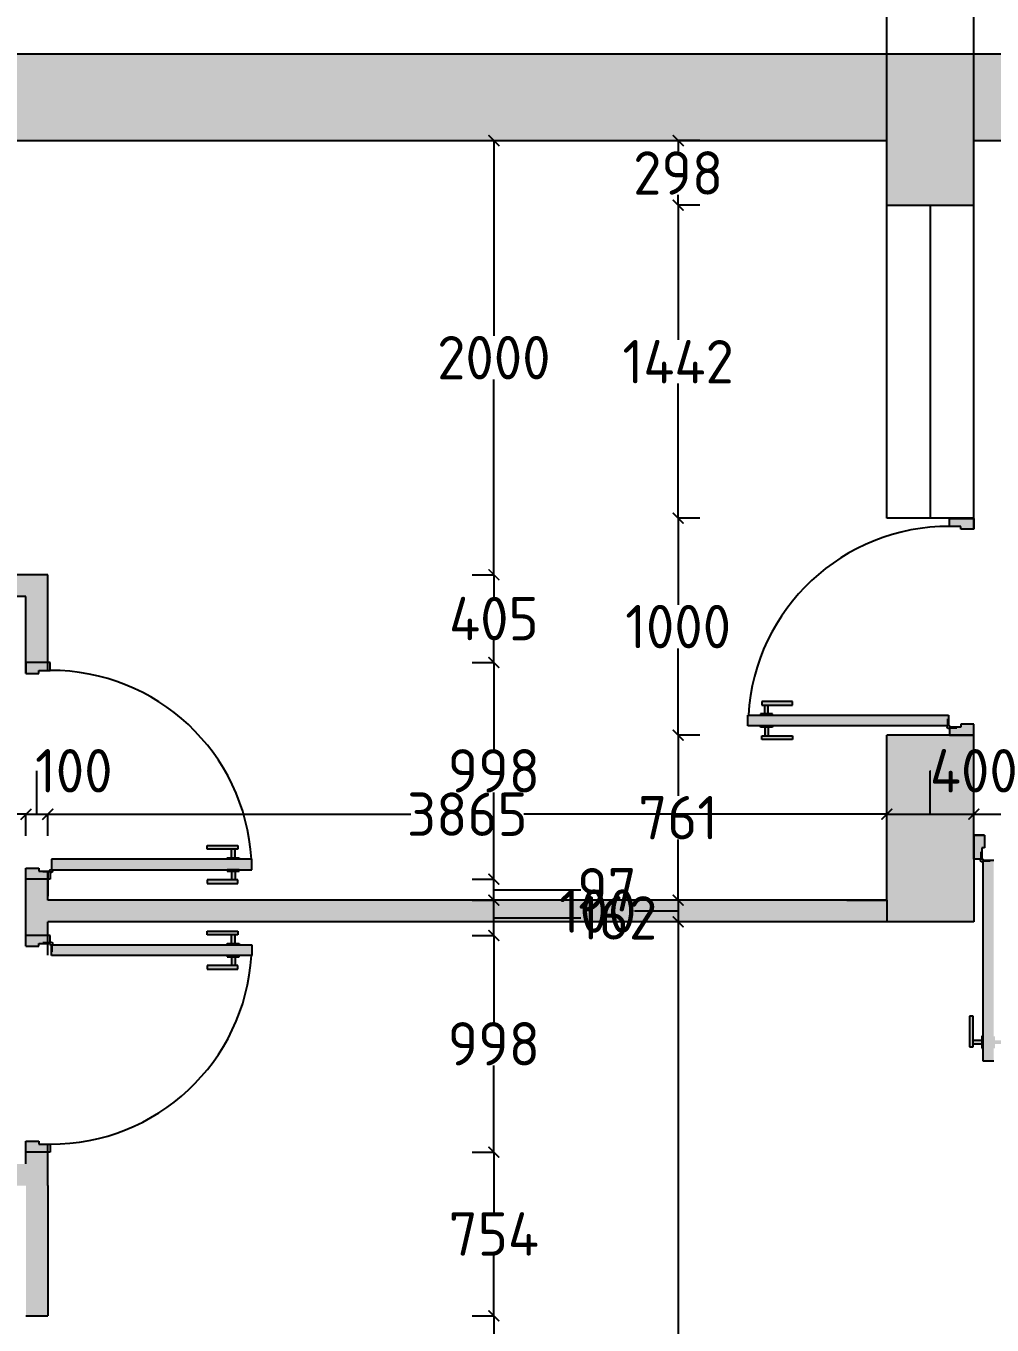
# Model space of a CAD drawing. Header units: inches. Extents: x -59797 to 874375, y -412711 to 5867.
# Drawn here: x 379972 to 384422, y -199150 to -193164 of the extents above; entities that cross this region are included whole.
import ezdxf

# ---------------------------------------------------------------- set-up
doc = ezdxf.new("R2010")
doc.units = ezdxf.units.IN
doc.header["$MEASUREMENT"] = 0
doc.layers.add('freecads.com', color=7, linetype='Continuous')
doc.styles.get("Standard").update_dxf_attribs({"font": 'GOST Common.ttf'})
doc.dimstyles.new('Copy of Standard', dxfattribs={"dimtxt": 120, "dimasz": 50, "dimexe": 0.18, "dimexo": 0.0625, "dimgap": 0.09, "dimtad": 0, "dimtih": 1, "dimtoh": 1, "dimdec": 0, "dimzin": 0, "dimdsep": 46, "dimtxsty": 'Standard', "dimblk": 'ARCHTICK', "dimcen": 0.09, "dimclrd": 250, "dimadec": 0, "dimazin": 0, "dimtfac": 1, "dimtdec": 0, "dimtofl": 0, "dimtmove": 0, "dimatfit": 3, "dimldrblk": 'ARCHTICK', "dimfxl": 100, "dimfxlon": 1, "dimtolj": 1, "dimtzin": 0, "dimarcsym": 0})

# ---------------------------------------------------------------- blocks, each defined once
blk = doc.blocks.new('_ArchTick')
at = {"color": 0, "linetype": 'ByBlock', "const_width": 0.15}
blk.add_lwpolyline([(-0.5, -0.5), (0.5, 0.5)], dxfattribs=at)
blk = doc.blocks.new('*D107')
at = {"color": 0, "lineweight": -2, "transparency": 16777216}
for p, q in [((378795.8, -193292.6), (378795.8, -192032.5)), ((383937.6, -193692.6), (383937.6, -192032.5))]:
    blk.add_line(p, q, dxfattribs=at)
at = {"color": 250, "lineweight": -2, "transparency": 16777216}
for p, q in [((378795.8, -192032.6), (381116.6, -192032.6)), ((383937.6, -192032.6), (381616.8, -192032.6))]:
    blk.add_line(p, q, dxfattribs=at)
at = {"layer": 'Defpoints', "color": 0, "transparency": 16777216}
for p in [(383937.6, -192032.6), (378795.8, -193292.6), (383937.6, -193692.6)]:
    blk.add_point(p, dxfattribs=at)
at = {"color": 250, "lineweight": -2, "transparency": 16777216, "xscale": 50, "yscale": 50, "zscale": 50, "rotation": 180}
blk.add_blockref('_ArchTick', (378795.8, -192032.6), dxfattribs=at)
at = {"color": 250, "lineweight": -2, "transparency": 16777216, "xscale": 50, "yscale": 50, "zscale": 50}
blk.add_blockref('_ArchTick', (383937.6, -192032.6), dxfattribs=at)
at = {"color": 0, "transparency": 16777216, "insert": (381366.7, -192032.6), "char_height": 200, "attachment_point": 5}
blk.add_mtext('\\A1;5142', dxfattribs=at)
blk = doc.blocks.new('*D108')
at = {"color": 250, "lineweight": -2, "transparency": 16777216}
for p, q in [((384137.6, -192032.6), (384137.6, -191832.4)), ((384137.6, -191832.4), (384137.8, -191832.4)), ((383937.6, -192032.6), (384337.6, -192032.6))]:
    blk.add_line(p, q, dxfattribs=at)
at = {"color": 0, "lineweight": -2, "transparency": 16777216}
for p, q in [((383937.6, -193692.6), (383937.6, -192032.5)), ((384337.6, -193692.6), (384337.6, -192032.5))]:
    blk.add_line(p, q, dxfattribs=at)
at = {"layer": 'Defpoints', "color": 0, "transparency": 16777216}
for p in [(384337.6, -192032.6), (383937.6, -193692.6), (384337.6, -193692.6)]:
    blk.add_point(p, dxfattribs=at)
at = {"color": 250, "lineweight": -2, "transparency": 16777216, "xscale": 50, "yscale": 50, "zscale": 50, "rotation": 180}
blk.add_blockref('_ArchTick', (383937.6, -192032.6), dxfattribs=at)
at = {"color": 250, "lineweight": -2, "transparency": 16777216, "xscale": 50, "yscale": 50, "zscale": 50}
blk.add_blockref('_ArchTick', (384337.6, -192032.6), dxfattribs=at)
at = {"color": 0, "transparency": 16777216, "insert": (384337.9, -191832.4), "char_height": 200, "attachment_point": 5}
blk.add_mtext('\\A1;400', dxfattribs=at)
blk = doc.blocks.new('*D109')
at = {"color": 0, "lineweight": -2, "transparency": 16777216}
for p, q in [((384337.6, -193692.6), (384337.6, -192032.5)), ((385245.2, -193292.6), (385245.2, -192032.5))]:
    blk.add_line(p, q, dxfattribs=at)
at = {"color": 250, "lineweight": -2, "transparency": 16777216}
for p, q in [((384337.6, -192032.6), (384601.3, -192032.6)), ((385245.2, -192032.6), (384981.5, -192032.6))]:
    blk.add_line(p, q, dxfattribs=at)
at = {"layer": 'Defpoints', "color": 0, "transparency": 16777216}
for p in [(385245.2, -192032.6), (385245.2, -193292.6), (384337.6, -193692.6)]:
    blk.add_point(p, dxfattribs=at)
at = {"color": 250, "lineweight": -2, "transparency": 16777216, "xscale": 50, "yscale": 50, "zscale": 50, "rotation": 180}
blk.add_blockref('_ArchTick', (384337.6, -192032.6), dxfattribs=at)
at = {"color": 250, "lineweight": -2, "transparency": 16777216, "xscale": 50, "yscale": 50, "zscale": 50}
blk.add_blockref('_ArchTick', (385245.2, -192032.6), dxfattribs=at)
at = {"color": 0, "transparency": 16777216, "insert": (384791.4, -192032.6), "char_height": 200, "attachment_point": 5}
blk.add_mtext('\\A1;908', dxfattribs=at)
blk = doc.blocks.new('*D115')
at = {"color": 0, "lineweight": -2, "transparency": 16777216}
for p, q in [((378795.8, -193292.6), (378795.8, -191352.5)), ((385245.2, -193292.6), (385245.2, -191352.5))]:
    blk.add_line(p, q, dxfattribs=at)
at = {"color": 250, "lineweight": -2, "transparency": 16777216}
for p, q in [((378795.8, -191352.6), (381740.4, -191352.6)), ((385245.2, -191352.6), (382300.6, -191352.6))]:
    blk.add_line(p, q, dxfattribs=at)
at = {"layer": 'Defpoints', "color": 0, "transparency": 16777216}
for p in [(385245.2, -191352.6), (378795.8, -193292.6), (385245.2, -193292.6)]:
    blk.add_point(p, dxfattribs=at)
at = {"color": 250, "lineweight": -2, "transparency": 16777216, "xscale": 50, "yscale": 50, "zscale": 50, "rotation": 180}
blk.add_blockref('_ArchTick', (378795.8, -191352.6), dxfattribs=at)
at = {"color": 250, "lineweight": -2, "transparency": 16777216, "xscale": 50, "yscale": 50, "zscale": 50}
blk.add_blockref('_ArchTick', (385245.2, -191352.6), dxfattribs=at)
at = {"color": 0, "transparency": 16777216, "insert": (382020.5, -191352.6), "char_height": 200, "attachment_point": 5}
blk.add_mtext('\\A1;6449', dxfattribs=at)
blk = doc.blocks.new('*D117')
at = {"color": 0, "lineweight": -2, "transparency": 16777216}
for p, q in [((373937.6, -193292.6), (373937.6, -190672.5)), ((385937.6, -193292.6), (385937.6, -190672.5))]:
    blk.add_line(p, q, dxfattribs=at)
at = {"color": 250, "lineweight": -2, "transparency": 16777216}
for p, q in [((373937.6, -190672.6), (379627.5, -190672.6)), ((385937.6, -190672.6), (380247.7, -190672.6))]:
    blk.add_line(p, q, dxfattribs=at)
at = {"layer": 'Defpoints', "color": 0, "transparency": 16777216}
for p in [(385937.6, -190672.6), (373937.6, -193292.6), (385937.6, -193292.6)]:
    blk.add_point(p, dxfattribs=at)
at = {"color": 250, "lineweight": -2, "transparency": 16777216, "xscale": 50, "yscale": 50, "zscale": 50, "rotation": 180}
blk.add_blockref('_ArchTick', (373937.6, -190672.6), dxfattribs=at)
at = {"color": 250, "lineweight": -2, "transparency": 16777216, "xscale": 50, "yscale": 50, "zscale": 50}
blk.add_blockref('_ArchTick', (385937.6, -190672.6), dxfattribs=at)
at = {"color": 0, "transparency": 16777216, "insert": (379937.6, -190672.6), "char_height": 200, "attachment_point": 5}
blk.add_mtext('\\A1;12000', dxfattribs=at)
blk = doc.blocks.new('*D259')
at = {"color": 0, "lineweight": -2, "transparency": 16777216}
for p, q in [((378237.6, -196896.3), (378237.6, -196796.1)), ((379972.2, -196896.3), (379972.2, -196796.1))]:
    blk.add_line(p, q, dxfattribs=at)
at = {"color": 250, "lineweight": -2, "transparency": 16777216}
for p, q in [((378237.6, -196796.3), (378864.8, -196796.3)), ((379972.2, -196796.3), (379345, -196796.3))]:
    blk.add_line(p, q, dxfattribs=at)
at = {"layer": 'Defpoints', "color": 0, "transparency": 16777216}
for p in [(379972.2, -196796.3), (379972.2, -197095.6), (378237.6, -197292.6)]:
    blk.add_point(p, dxfattribs=at)
at = {"color": 250, "lineweight": -2, "transparency": 16777216, "xscale": 50, "yscale": 50, "zscale": 50, "rotation": 180}
blk.add_blockref('_ArchTick', (378237.6, -196796.3), dxfattribs=at)
at = {"color": 250, "lineweight": -2, "transparency": 16777216, "xscale": 50, "yscale": 50, "zscale": 50}
blk.add_blockref('_ArchTick', (379972.2, -196796.3), dxfattribs=at)
at = {"color": 0, "transparency": 16777216, "insert": (379104.9, -196796.3), "char_height": 200, "attachment_point": 5}
blk.add_mtext('\\A1;1735', dxfattribs=at)
blk = doc.blocks.new('*D260')
at = {"color": 250, "lineweight": -2, "transparency": 16777216}
for p, q in [((380022.2, -196796.3), (380022.2, -196596.1)), ((380022.2, -196596.1), (380022.4, -196596.1)), ((379972.2, -196796.3), (380072.2, -196796.3))]:
    blk.add_line(p, q, dxfattribs=at)
at = {"color": 0, "lineweight": -2, "transparency": 16777216}
for p, q in [((379972.2, -196896.3), (379972.2, -196796.1)), ((380072.2, -196896.3), (380072.2, -196796.1))]:
    blk.add_line(p, q, dxfattribs=at)
at = {"layer": 'Defpoints', "color": 0, "transparency": 16777216}
for p in [(380072.2, -196796.3), (379972.2, -197095.6), (380072.2, -197095.6)]:
    blk.add_point(p, dxfattribs=at)
at = {"color": 250, "lineweight": -2, "transparency": 16777216, "xscale": 50, "yscale": 50, "zscale": 50, "rotation": 180}
blk.add_blockref('_ArchTick', (379972.2, -196796.3), dxfattribs=at)
at = {"color": 250, "lineweight": -2, "transparency": 16777216, "xscale": 50, "yscale": 50, "zscale": 50}
blk.add_blockref('_ArchTick', (380072.2, -196796.3), dxfattribs=at)
at = {"color": 0, "transparency": 16777216, "insert": (380192.5, -196596.1), "char_height": 200, "attachment_point": 5}
blk.add_mtext('\\A1;100', dxfattribs=at)
blk = doc.blocks.new('*D261')
at = {"color": 0, "lineweight": -2, "transparency": 16777216}
for p, q in [((380072.2, -196896.3), (380072.2, -196796.1)), ((383937.6, -196896.3), (383937.6, -196796.1))]:
    blk.add_line(p, q, dxfattribs=at)
at = {"color": 250, "lineweight": -2, "transparency": 16777216}
for p, q in [((380072.2, -196796.3), (381744.8, -196796.3)), ((383937.6, -196796.3), (382265, -196796.3))]:
    blk.add_line(p, q, dxfattribs=at)
at = {"layer": 'Defpoints', "color": 0, "transparency": 16777216}
for p in [(383937.6, -196796.3), (380072.2, -197095.6), (383937.6, -197192.6)]:
    blk.add_point(p, dxfattribs=at)
at = {"color": 250, "lineweight": -2, "transparency": 16777216, "xscale": 50, "yscale": 50, "zscale": 50, "rotation": 180}
blk.add_blockref('_ArchTick', (380072.2, -196796.3), dxfattribs=at)
at = {"color": 250, "lineweight": -2, "transparency": 16777216, "xscale": 50, "yscale": 50, "zscale": 50}
blk.add_blockref('_ArchTick', (383937.6, -196796.3), dxfattribs=at)
at = {"color": 0, "transparency": 16777216, "insert": (382004.9, -196796.3), "char_height": 200, "attachment_point": 5}
blk.add_mtext('\\A1;3865', dxfattribs=at)
blk = doc.blocks.new('*D262')
at = {"color": 250, "lineweight": -2, "transparency": 16777216}
for p, q in [((384137.6, -196796.3), (384137.6, -196596.1)), ((384137.6, -196596.1), (384137.8, -196596.1)), ((383937.6, -196796.3), (384337.6, -196796.3))]:
    blk.add_line(p, q, dxfattribs=at)
at = {"color": 0, "lineweight": -2, "transparency": 16777216}
for p, q in [((383937.6, -196896.3), (383937.6, -196796.1)), ((384337.6, -196896.3), (384337.6, -196796.1))]:
    blk.add_line(p, q, dxfattribs=at)
at = {"layer": 'Defpoints', "color": 0, "transparency": 16777216}
for p in [(384337.6, -196796.3), (383937.6, -197192.6), (384337.6, -197292.6)]:
    blk.add_point(p, dxfattribs=at)
at = {"color": 250, "lineweight": -2, "transparency": 16777216, "xscale": 50, "yscale": 50, "zscale": 50, "rotation": 180}
blk.add_blockref('_ArchTick', (383937.6, -196796.3), dxfattribs=at)
at = {"color": 250, "lineweight": -2, "transparency": 16777216, "xscale": 50, "yscale": 50, "zscale": 50}
blk.add_blockref('_ArchTick', (384337.6, -196796.3), dxfattribs=at)
at = {"color": 0, "transparency": 16777216, "insert": (384337.9, -196596.1), "char_height": 200, "attachment_point": 5}
blk.add_mtext('\\A1;400', dxfattribs=at)
blk = doc.blocks.new('*D263')
at = {"color": 0, "lineweight": -2, "transparency": 16777216}
for p, q in [((384337.6, -196896.3), (384337.6, -196796.1)), ((385337.6, -196892.6), (385337.6, -196796.1))]:
    blk.add_line(p, q, dxfattribs=at)
at = {"color": 250, "lineweight": -2, "transparency": 16777216}
for p, q in [((384337.6, -196796.3), (384597.5, -196796.3)), ((385337.6, -196796.3), (385077.7, -196796.3))]:
    blk.add_line(p, q, dxfattribs=at)
at = {"layer": 'Defpoints', "color": 0, "transparency": 16777216}
for p in [(385337.6, -196796.3), (385337.6, -196892.6), (384337.6, -197292.6)]:
    blk.add_point(p, dxfattribs=at)
at = {"color": 250, "lineweight": -2, "transparency": 16777216, "xscale": 50, "yscale": 50, "zscale": 50, "rotation": 180}
blk.add_blockref('_ArchTick', (384337.6, -196796.3), dxfattribs=at)
at = {"color": 250, "lineweight": -2, "transparency": 16777216, "xscale": 50, "yscale": 50, "zscale": 50}
blk.add_blockref('_ArchTick', (385337.6, -196796.3), dxfattribs=at)
at = {"color": 0, "transparency": 16777216, "insert": (384837.6, -196796.3), "char_height": 200, "attachment_point": 5}
blk.add_mtext('\\A1;1000', dxfattribs=at)
blk = doc.blocks.new('*D266')
at = {"color": 0, "lineweight": -2, "transparency": 16777216}
for p, q in [((382027.2, -199107.7), (382127.3, -199107.7)), ((382027.2, -199647.3), (382127.3, -199647.3))]:
    blk.add_line(p, q, dxfattribs=at)
at = {"color": 250, "lineweight": -2, "transparency": 16777216}
for p, q in [((382127.2, -199107.7), (382127.2, -199277.4)), ((382127.2, -199647.3), (382127.2, -199477.6))]:
    blk.add_line(p, q, dxfattribs=at)
at = {"layer": 'Defpoints', "color": 0, "transparency": 16777216}
for p in [(380072.2, -199107.7), (382127.2, -199107.7), (381538.8, -199647.3)]:
    blk.add_point(p, dxfattribs=at)
at = {"color": 250, "lineweight": -2, "transparency": 16777216, "xscale": 50, "yscale": 50, "zscale": 50}
for p, rotation in [((382127.2, -199107.7), 90), ((382127.2, -199647.3), 270)]:
    blk.add_blockref('_ArchTick', p, dxfattribs=dict(at, rotation=rotation))
at = {"color": 0, "transparency": 16777216, "insert": (382127.2, -199377.5), "char_height": 200, "attachment_point": 5}
blk.add_mtext('\\A1;540', dxfattribs=at)
blk = doc.blocks.new('*D267')
at = {"color": 0, "lineweight": -2, "transparency": 16777216}
for p, q in [((382027.2, -198353.5), (382127.3, -198353.5)), ((382027.2, -199107.7), (382127.3, -199107.7))]:
    blk.add_line(p, q, dxfattribs=at)
at = {"color": 250, "lineweight": -2, "transparency": 16777216}
for p, q in [((382127.2, -198353.5), (382127.2, -198630.5)), ((382127.2, -199107.7), (382127.2, -198830.7))]:
    blk.add_line(p, q, dxfattribs=at)
at = {"layer": 'Defpoints', "color": 0, "transparency": 16777216}
for p in [(380072.2, -198353.5), (382127.2, -198353.5), (380072.2, -199107.7)]:
    blk.add_point(p, dxfattribs=at)
at = {"color": 250, "lineweight": -2, "transparency": 16777216, "xscale": 50, "yscale": 50, "zscale": 50}
for p, rotation in [((382127.2, -198353.5), 90), ((382127.2, -199107.7), 270)]:
    blk.add_blockref('_ArchTick', p, dxfattribs=dict(at, rotation=rotation))
at = {"color": 0, "transparency": 16777216, "insert": (382127.2, -198730.6), "char_height": 200, "attachment_point": 5}
blk.add_mtext('\\A1;754', dxfattribs=at)
blk = doc.blocks.new('*D268')
at = {"color": 0, "lineweight": -2, "transparency": 16777216}
for p, q in [((382027.2, -197355.1), (382127.3, -197355.1)), ((382027.2, -198353.5), (382127.3, -198353.5))]:
    blk.add_line(p, q, dxfattribs=at)
at = {"color": 250, "lineweight": -2, "transparency": 16777216}
for p, q in [((382127.2, -197355.1), (382127.2, -197754.2)), ((382127.2, -198353.5), (382127.2, -197954.4))]:
    blk.add_line(p, q, dxfattribs=at)
at = {"layer": 'Defpoints', "color": 0, "transparency": 16777216}
for p in [(380072.2, -197355.1), (382127.2, -197355.1), (380072.2, -198353.5)]:
    blk.add_point(p, dxfattribs=at)
at = {"color": 250, "lineweight": -2, "transparency": 16777216, "xscale": 50, "yscale": 50, "zscale": 50}
for p, rotation in [((382127.2, -197355.1), 90), ((382127.2, -198353.5), 270)]:
    blk.add_blockref('_ArchTick', p, dxfattribs=dict(at, rotation=rotation))
at = {"color": 0, "transparency": 16777216, "insert": (382127.2, -197854.3), "char_height": 200, "attachment_point": 5}
blk.add_mtext('\\A1;998', dxfattribs=at)
blk = doc.blocks.new('*D269')
at = {"color": 0, "lineweight": -2, "transparency": 16777216}
for p, q in [((382027.2, -197192.6), (382127.3, -197192.6)), ((382027.2, -197355.1), (382127.3, -197355.1))]:
    blk.add_line(p, q, dxfattribs=at)
at = {"color": 250, "lineweight": -2, "transparency": 16777216}
for p, q in [((382127.2, -197355.1), (382127.2, -197192.6)), ((382127.2, -197273.9), (382527.4, -197273.9)), ((382527.4, -197273.9), (382527.6, -197273.9))]:
    blk.add_line(p, q, dxfattribs=at)
at = {"layer": 'Defpoints', "color": 0, "transparency": 16777216}
for p in [(380072.2, -197192.6), (382127.2, -197192.6), (380072.2, -197355.1)]:
    blk.add_point(p, dxfattribs=at)
at = {"color": 250, "lineweight": -2, "transparency": 16777216, "xscale": 50, "yscale": 50, "zscale": 50}
for p, rotation in [((382127.2, -197192.6), 90), ((382127.2, -197355.1), 270)]:
    blk.add_blockref('_ArchTick', p, dxfattribs=dict(at, rotation=rotation))
at = {"color": 0, "transparency": 16777216, "insert": (382697.6, -197273.9), "char_height": 200, "attachment_point": 5}
blk.add_mtext('\\A1;162', dxfattribs=at)
blk = doc.blocks.new('*D270')
at = {"color": 0, "lineweight": -2, "transparency": 16777216}
for p, q in [((382027.2, -197095.6), (382127.3, -197095.6)), ((382027.2, -197192.6), (382127.3, -197192.6))]:
    blk.add_line(p, q, dxfattribs=at)
at = {"color": 250, "lineweight": -2, "transparency": 16777216}
for p, q in [((382127.2, -197192.6), (382127.2, -197095.6)), ((382127.2, -197144.1), (382527.4, -197144.1)), ((382527.4, -197144.1), (382527.6, -197144.1))]:
    blk.add_line(p, q, dxfattribs=at)
at = {"layer": 'Defpoints', "color": 0, "transparency": 16777216}
for p in [(380072.2, -197095.6), (382127.2, -197095.6), (380072.2, -197192.6)]:
    blk.add_point(p, dxfattribs=at)
at = {"color": 250, "lineweight": -2, "transparency": 16777216, "xscale": 50, "yscale": 50, "zscale": 50}
for p, rotation in [((382127.2, -197095.6), 90), ((382127.2, -197192.6), 270)]:
    blk.add_blockref('_ArchTick', p, dxfattribs=dict(at, rotation=rotation))
at = {"color": 0, "transparency": 16777216, "insert": (382648.2, -197144.1), "char_height": 200, "attachment_point": 5}
blk.add_mtext('\\A1;97', dxfattribs=at)
blk = doc.blocks.new('*D271')
at = {"color": 0, "lineweight": -2, "transparency": 16777216}
for p, q in [((382027.2, -196097.3), (382127.3, -196097.3)), ((382027.2, -197095.6), (382127.3, -197095.6))]:
    blk.add_line(p, q, dxfattribs=at)
at = {"color": 250, "lineweight": -2, "transparency": 16777216}
for p, q in [((382127.2, -196097.3), (382127.2, -196496.4)), ((382127.2, -197095.6), (382127.2, -196696.5))]:
    blk.add_line(p, q, dxfattribs=at)
at = {"layer": 'Defpoints', "color": 0, "transparency": 16777216}
for p in [(380072.2, -196097.3), (382127.2, -196097.3), (380072.2, -197095.6)]:
    blk.add_point(p, dxfattribs=at)
at = {"color": 250, "lineweight": -2, "transparency": 16777216, "xscale": 50, "yscale": 50, "zscale": 50}
for p, rotation in [((382127.2, -196097.3), 90), ((382127.2, -197095.6), 270)]:
    blk.add_blockref('_ArchTick', p, dxfattribs=dict(at, rotation=rotation))
at = {"color": 0, "transparency": 16777216, "insert": (382127.2, -196596.5), "char_height": 200, "attachment_point": 5}
blk.add_mtext('\\A1;998', dxfattribs=at)
blk = doc.blocks.new('*D272')
at = {"color": 0, "lineweight": -2, "transparency": 16777216}
for p, q in [((382027.2, -195692.6), (382127.3, -195692.6)), ((382027.2, -196097.3), (382127.3, -196097.3))]:
    blk.add_line(p, q, dxfattribs=at)
at = {"color": 250, "lineweight": -2, "transparency": 16777216}
for p, q in [((382127.2, -195692.6), (382127.2, -195794.9)), ((382127.2, -196097.3), (382127.2, -195995))]:
    blk.add_line(p, q, dxfattribs=at)
at = {"layer": 'Defpoints', "color": 0, "transparency": 16777216}
for p in [(380072.2, -195692.6), (382127.2, -195692.6), (380072.2, -196097.3)]:
    blk.add_point(p, dxfattribs=at)
at = {"color": 250, "lineweight": -2, "transparency": 16777216, "xscale": 50, "yscale": 50, "zscale": 50}
for p, rotation in [((382127.2, -195692.6), 90), ((382127.2, -196097.3), 270)]:
    blk.add_blockref('_ArchTick', p, dxfattribs=dict(at, rotation=rotation))
at = {"color": 0, "transparency": 16777216, "insert": (382127.2, -195895), "char_height": 200, "attachment_point": 5}
blk.add_mtext('\\A1;405', dxfattribs=at)
blk = doc.blocks.new('*D273')
at = {"color": 0, "lineweight": -2, "transparency": 16777216}
for p, q in [((382027.2, -193692.6), (382127.3, -193692.6)), ((382027.2, -195692.6), (382127.3, -195692.6))]:
    blk.add_line(p, q, dxfattribs=at)
at = {"color": 250, "lineweight": -2, "transparency": 16777216}
for p, q in [((382127.2, -193692.6), (382127.2, -194592.5)), ((382127.2, -195692.6), (382127.2, -194792.7))]:
    blk.add_line(p, q, dxfattribs=at)
at = {"layer": 'Defpoints', "color": 0, "transparency": 16777216}
for p in [(378637.6, -193692.6), (382127.2, -193692.6), (380072.2, -195692.6)]:
    blk.add_point(p, dxfattribs=at)
at = {"color": 250, "lineweight": -2, "transparency": 16777216, "xscale": 50, "yscale": 50, "zscale": 50}
for p, rotation in [((382127.2, -193692.6), 90), ((382127.2, -195692.6), 270)]:
    blk.add_blockref('_ArchTick', p, dxfattribs=dict(at, rotation=rotation))
at = {"color": 0, "transparency": 16777216, "insert": (382127.2, -194692.6), "char_height": 200, "attachment_point": 5}
blk.add_mtext('\\A1;2000', dxfattribs=at)
blk = doc.blocks.new('*D274')
at = {"color": 0, "lineweight": -2, "transparency": 16777216}
for p, q in [((383076.2, -193692.6), (382976, -193692.6)), ((383076.2, -193990.4), (382976, -193990.4))]:
    blk.add_line(p, q, dxfattribs=at)
at = {"color": 250, "lineweight": -2, "transparency": 16777216}
for p, q in [((382976.2, -193692.6), (382976.2, -193741.4)), ((382976.2, -193990.4), (382976.2, -193941.6))]:
    blk.add_line(p, q, dxfattribs=at)
at = {"layer": 'Defpoints', "color": 0, "transparency": 16777216}
for p in [(383937.6, -193692.6), (382976.2, -193990.4), (383937.6, -193990.4)]:
    blk.add_point(p, dxfattribs=at)
at = {"color": 250, "lineweight": -2, "transparency": 16777216, "xscale": 50, "yscale": 50, "zscale": 50}
for p, rotation in [((382976.2, -193692.6), 90), ((382976.2, -193990.4), 270)]:
    blk.add_blockref('_ArchTick', p, dxfattribs=dict(at, rotation=rotation))
at = {"color": 0, "transparency": 16777216, "insert": (382976.2, -193841.5), "char_height": 200, "attachment_point": 5}
blk.add_mtext('\\A1;298', dxfattribs=at)
blk = doc.blocks.new('*D275')
at = {"color": 0, "lineweight": -2, "transparency": 16777216}
for p, q in [((383076.2, -193990.4), (382976, -193990.4)), ((383076.2, -195431.9), (382976, -195431.9))]:
    blk.add_line(p, q, dxfattribs=at)
at = {"color": 250, "lineweight": -2, "transparency": 16777216}
for p, q in [((382976.2, -193990.4), (382976.2, -194611.1)), ((382976.2, -195431.9), (382976.2, -194811.3))]:
    blk.add_line(p, q, dxfattribs=at)
at = {"layer": 'Defpoints', "color": 0, "transparency": 16777216}
for p in [(383937.6, -193990.4), (382976.2, -195431.9), (383937.6, -195431.9)]:
    blk.add_point(p, dxfattribs=at)
at = {"color": 250, "lineweight": -2, "transparency": 16777216, "xscale": 50, "yscale": 50, "zscale": 50}
for p, rotation in [((382976.2, -193990.4), 90), ((382976.2, -195431.9), 270)]:
    blk.add_blockref('_ArchTick', p, dxfattribs=dict(at, rotation=rotation))
at = {"color": 0, "transparency": 16777216, "insert": (382976.2, -194711.2), "char_height": 200, "attachment_point": 5}
blk.add_mtext('\\A1;1442', dxfattribs=at)
blk = doc.blocks.new('*D276')
at = {"color": 0, "lineweight": -2, "transparency": 16777216}
for p, q in [((383076.2, -195431.9), (382976, -195431.9)), ((383076.2, -196431.9), (382976, -196431.9))]:
    blk.add_line(p, q, dxfattribs=at)
at = {"color": 250, "lineweight": -2, "transparency": 16777216}
for p, q in [((382976.2, -195431.9), (382976.2, -195831.9)), ((382976.2, -196431.9), (382976.2, -196032))]:
    blk.add_line(p, q, dxfattribs=at)
at = {"layer": 'Defpoints', "color": 0, "transparency": 16777216}
for p in [(383937.6, -195431.9), (382976.2, -196431.9), (383937.6, -196431.9)]:
    blk.add_point(p, dxfattribs=at)
at = {"color": 250, "lineweight": -2, "transparency": 16777216, "xscale": 50, "yscale": 50, "zscale": 50}
for p, rotation in [((382976.2, -195431.9), 90), ((382976.2, -196431.9), 270)]:
    blk.add_blockref('_ArchTick', p, dxfattribs=dict(at, rotation=rotation))
at = {"color": 0, "transparency": 16777216, "insert": (382976.2, -195931.9), "char_height": 200, "attachment_point": 5}
blk.add_mtext('\\A1;1000', dxfattribs=at)
blk = doc.blocks.new('*D277')
at = {"color": 0, "lineweight": -2, "transparency": 16777216}
for p, q in [((383076.2, -196431.9), (382976, -196431.9)), ((383076.2, -197192.6), (382976, -197192.6))]:
    blk.add_line(p, q, dxfattribs=at)
at = {"color": 250, "lineweight": -2, "transparency": 16777216}
for p, q in [((382976.2, -196431.9), (382976.2, -196712.2)), ((382976.2, -197192.6), (382976.2, -196912.4))]:
    blk.add_line(p, q, dxfattribs=at)
at = {"layer": 'Defpoints', "color": 0, "transparency": 16777216}
for p in [(383937.6, -196431.9), (382976.2, -197192.6), (383937.6, -197192.6)]:
    blk.add_point(p, dxfattribs=at)
at = {"color": 250, "lineweight": -2, "transparency": 16777216, "xscale": 50, "yscale": 50, "zscale": 50}
for p, rotation in [((382976.2, -196431.9), 90), ((382976.2, -197192.6), 270)]:
    blk.add_blockref('_ArchTick', p, dxfattribs=dict(at, rotation=rotation))
at = {"color": 0, "transparency": 16777216, "insert": (382976.2, -196812.3), "char_height": 200, "attachment_point": 5}
blk.add_mtext('\\A1;761', dxfattribs=at)
blk = doc.blocks.new('*D278')
at = {"color": 0, "lineweight": -2, "transparency": 16777216}
for p, q in [((383076.2, -197192.6), (382976, -197192.6)), ((383076.2, -197292.6), (382976, -197292.6))]:
    blk.add_line(p, q, dxfattribs=at)
at = {"color": 250, "lineweight": -2, "transparency": 16777216}
for p, q in [((382976.2, -197192.6), (382976.2, -197292.6)), ((382775.9, -197242.6), (382775.7, -197242.6)), ((382976.2, -197242.6), (382775.9, -197242.6))]:
    blk.add_line(p, q, dxfattribs=at)
at = {"layer": 'Defpoints', "color": 0, "transparency": 16777216}
for p in [(383937.6, -197192.6), (382976.2, -197292.6), (383937.6, -197292.6)]:
    blk.add_point(p, dxfattribs=at)
at = {"color": 250, "lineweight": -2, "transparency": 16777216, "xscale": 50, "yscale": 50, "zscale": 50}
for p, rotation in [((382976.2, -197192.6), 90), ((382976.2, -197292.6), 270)]:
    blk.add_blockref('_ArchTick', p, dxfattribs=dict(at, rotation=rotation))
at = {"color": 0, "transparency": 16777216, "insert": (382605.7, -197242.6), "char_height": 200, "attachment_point": 5}
blk.add_mtext('\\A1;100', dxfattribs=at)
blk = doc.blocks.new('*D279')
at = {"color": 0, "lineweight": -2, "transparency": 16777216}
for p, q in [((383076.2, -197292.6), (382976, -197292.6)), ((382976.2, -201692.6), (382976.3, -201692.6))]:
    blk.add_line(p, q, dxfattribs=at)
at = {"color": 250, "lineweight": -2, "transparency": 16777216}
for p, q in [((382976.2, -197292.6), (382976.2, -199392.5)), ((382976.2, -201692.6), (382976.2, -199592.7))]:
    blk.add_line(p, q, dxfattribs=at)
at = {"layer": 'Defpoints', "color": 0, "transparency": 16777216}
for p in [(383937.6, -197292.6), (382976.2, -201692.6), (382976.2, -201692.6)]:
    blk.add_point(p, dxfattribs=at)
at = {"color": 250, "lineweight": -2, "transparency": 16777216, "xscale": 50, "yscale": 50, "zscale": 50}
for p, rotation in [((382976.2, -197292.6), 90), ((382976.2, -201692.6), 270)]:
    blk.add_blockref('_ArchTick', p, dxfattribs=dict(at, rotation=rotation))
at = {"color": 0, "transparency": 16777216, "insert": (382976.2, -199492.6), "char_height": 200, "attachment_point": 5}
blk.add_mtext('\\A1;4400', dxfattribs=at)

msp = doc.modelspace()

# ---------------------------------------------------------------- hatches: boundary and pattern name
at = {"true_color": 0x636466}
h = msp.add_hatch(dxfattribs=at)
h.set_pattern_fill('ANSI31', color=251, scale=1000, angle=15)
h.set_pattern_definition([(60, (294380.08, -161420.64), (-108.25318, 62.5), [])])
h.paths.add_polyline_path([(384795.8, -186523.1), (384266.8, -186523.1), (383750.5, -186523.1), (383750.5, -186923.1), (384795.8, -186923.1)])
h.paths.add_polyline_path([(377876, -200453.5), (377880.3, -200452.3), (377883.7, -200451.9), (377887.7, -200451.8), (377892.1, -200452), (377896.6, -200452.6), (377901.1, -200453.5), (377905.5, -200454.7), (377909.4, -200456.2), (377914.5, -200458.6), (377918.5, -200462.2), (377918.8, -200465.5), (377916.4, -200467.3), (377913.9, -200468.3), (377910.7, -200468.9), (377907, -200469.2), (377902.8, -200469.1), (377898.3, -200468.7), (377893.8, -200467.9), (377889.3, -200466.9), (377885.2, -200465.5), (377879.6, -200463.2), (377874.9, -200459.7), (377873.6, -200456.3)])
edge = h.paths.add_edge_path()
edge.add_arc((384665.8, -200584.6), 24.6, 180, 204.4618)
edge.add_arc((384665.8, -200605), 24.6, 155.5382, 180)
edge.add_line((384641.2, -200605), (384641.2, -200584.6))
edge = h.paths.add_edge_path()
edge.add_arc((384665.8, -200605), 24.6, 0, 24.4618)
edge.add_arc((384665.8, -200584.6), 24.6, 335.5382, 360)
edge.add_line((384690.5, -200584.6), (384690.5, -200605))
at = {"true_color": 0x939598}
h = msp.add_hatch(color=252, dxfattribs=at)
h.dxf.hatch_style = 1
h.paths.add_polyline_path([(374337.6, -193292.6), (373937.6, -193292.6), (373937.6, -199592.6), (374337.6, -199592.6)])
h.paths.add_polyline_path([(377750.5, -193292.6), (374337.6, -193292.6), (374337.6, -193692.6), (377750.5, -193692.6)])
h.paths.add_polyline_path([(378237.6, -198342.6), (378237.6, -198242.6), (378237.6, -197292.6), (378137.6, -197292.6), (378137.6, -197590), (378137.6, -199192.6), (374337.6, -199192.6), (374337.6, -199592.6), (377837.6, -199592.6), (377837.6, -201692.6), (378237.6, -201692.6)])
h.paths.add_polyline_path([(380072.2, -198353.5), (379972.2, -198353.5), (379972.2, -198407.7), (378237.6, -198407.7), (378237.6, -198507.7), (379972.2, -198507.7), (379972.2, -199107.7), (380072.2, -199107.7), (380072.2, -198507.7)])
h.paths.add_polyline_path([(383937.6, -197192.6), (383752.6, -197192.6), (380072.2, -197192.6), (380072.2, -197095.6), (379972.2, -197095.6), (379972.2, -197355.1), (380072.2, -197355.1), (380072.2, -197330.7), (380072.2, -197292.6), (383937.6, -197292.6)])
h.paths.add_polyline_path([(384337.6, -196892.6), (384337.6, -196431.9), (384226.7, -196431.9), (383937.6, -196431.9), (383937.6, -197192.6), (383937.6, -197292.6), (384337.6, -197292.6)])
h.paths.add_polyline_path([(384225.2, -201692.6), (382333.9, -201692.6), (382133.9, -201692.6), (381746, -201692.6), (378795.8, -201692.6), (378795.8, -202092.6), (384225.2, -202092.6)])
h.paths.add_polyline_path([(375437.6, -195692.6), (374737.6, -195692.6), (374737.6, -195792.6), (375437.6, -195792.6)])
h = msp.add_hatch(color=252, dxfattribs=at)
h.dxf.hatch_style = 1
h.paths.add_polyline_path([(378795.8, -193292.6), (378795.8, -193692.6), (383937.6, -193692.6), (383937.6, -193990.4), (384337.6, -193990.4), (384337.6, -193692.6), (385245.2, -193692.6), (385245.2, -193292.6)])
at = {"true_color": 0x000000, "transparency": 33554687}
h = msp.add_hatch(color=18, dxfattribs=at)
h.dxf.hatch_style = 1
h.paths.add_polyline_path([(384218.5, -196356.1), (384220.7, -196339.5), (383297.4, -196339.5), (383297.4, -196389.4), (384218.5, -196389.4)])
h.paths.add_polyline_path([(384387.5, -196892.6), (384337.6, -196892.6), (384337.6, -197003.6), (384370.8, -197003.6, -0.058908), (384372, -197002.6), (384372, -196970.3), (384374.2, -196970.3), (384374.2, -196951.4), (384387.5, -196951.4)])
h.paths.add_polyline_path([(384337.6, -196382), (384278.8, -196382), (384278.8, -196395.3), (384260, -196395.3), (384260, -196397.6), (384227.6, -196397.6, -0.058908), (384226.7, -196398.8), (384226.7, -196431.9), (384337.6, -196431.9)])
h.paths.add_polyline_path([(384374.2, -197001.8), (384374.2, -197003.6), (384372, -197003.6), (384370.8, -197003.6, 0.205793), (384368.7, -197008.4, 0.677782), (384380.2, -197013), (384380.2, -197009.5), (384381.9, -197009.5, 0.041886), (384382, -197008.4, 0.464153)])
h.paths.add_polyline_path([(384492.2, -197727.3), (384475.6, -197727.3), (384475.6, -197868.7), (384492.2, -197868.7)])
h.paths.add_polyline_path([(384475.6, -197838.8), (384435.6, -197838.8), (384435.6, -197855.4), (384475.6, -197855.4)])
h.paths.add_polyline_path([(384374.6, -197838.8), (384334.7, -197838.8), (384334.7, -197855.4), (384374.6, -197855.4)])
h.paths.add_polyline_path([(384380.2, -197819.4), (384374.6, -197819.4), (384374.6, -197874.9), (384380.2, -197874.9)])
h.paths.add_polyline_path([(384435.6, -197819.4), (384430.1, -197819.4), (384430.1, -197874.9), (384435.6, -197874.9)])
h.paths.add_polyline_path([(384334.7, -197727.3), (384318, -197727.3), (384318, -197868.7), (384334.7, -197868.7)])
h.paths.add_polyline_path([(384430.1, -197009.5), (384413.4, -197009.5), (384413.4, -197011.7), (384381.1, -197011.7, -0.058908), (384380.2, -197013), (384380.2, -197932.9), (384430.1, -197932.9)])
h.paths.add_polyline_path([(385336, -196892.6), (385286.1, -196892.6), (385286.1, -196951.4), (385299.4, -196951.4), (385299.4, -197003.6), (385336, -197003.6)])
h.paths.add_polyline_path([(383391.4, -196294), (383374.8, -196294), (383374.8, -196333.9), (383391.4, -196333.9)])
h.paths.add_polyline_path([(383410.9, -196333.9), (383355.4, -196333.9), (383355.4, -196339.5), (383410.9, -196339.5)])
h.paths.add_polyline_path([(383502.9, -196277.4), (383361.5, -196277.4), (383361.5, -196294), (383502.9, -196294)])
h.paths.add_polyline_path([(383502.9, -196434.9), (383361.5, -196434.9), (383361.5, -196451.5), (383502.9, -196451.5)])
h.paths.add_polyline_path([(383391.4, -196394.9), (383374.8, -196394.9), (383374.8, -196434.9), (383391.4, -196434.9)])
h.paths.add_polyline_path([(383410.9, -196389.4), (383355.4, -196389.4), (383355.4, -196394.9), (383410.9, -196394.9)])
h.paths.add_polyline_path([(384337.6, -195433.6), (384226.7, -195433.6), (384226.7, -195470.2), (384278.8, -195470.2), (384278.8, -195483.5), (384337.6, -195483.5)])
h.paths.add_polyline_path([(381012.4, -197397.6), (380092.5, -197397.6, -0.148965), (380089.1, -197399.4), (380089.1, -197430.9), (380089.1, -197447.6), (381012.4, -197447.6)])
h.paths.add_polyline_path([(380072.2, -197355.1), (379972.2, -197355.1), (379972.2, -197405), (380031, -197405), (380031, -197391.7), (380072.2, -197391.7)])
h.paths.add_polyline_path([(380948.3, -197335.5), (380806.9, -197335.5), (380806.9, -197352.2), (380948.3, -197352.2)])
h.paths.add_polyline_path([(380935, -197352.2), (380918.4, -197352.2), (380918.4, -197392.1), (380935, -197392.1)])
h.paths.add_polyline_path([(380954.4, -197392.1), (380898.9, -197392.1), (380898.9, -197397.6), (380954.4, -197397.6)])
h.paths.add_polyline_path([(380948.3, -197493), (380806.9, -197493), (380806.9, -197509.7), (380948.3, -197509.7)])
h.paths.add_polyline_path([(380935, -197453.1), (380918.4, -197453.1), (380918.4, -197493), (380935, -197493)])
h.paths.add_polyline_path([(380954.4, -197447.6), (380898.9, -197447.6), (380898.9, -197453.1), (380954.4, -197453.1)])
h.paths.add_polyline_path([(380072.2, -198316.9), (380031, -198316.9), (380031, -198303.5), (379972.2, -198303.5), (379972.2, -198353.5), (380072.2, -198353.5), (380072.2, -198342.6)])
h.paths.add_polyline_path([(380072.2, -196097.3), (379972.2, -196097.3), (379972.2, -196147.2), (380031, -196147.2), (380031, -196133.9), (380072.2, -196133.9)])
h.paths.add_polyline_path([(380072.2, -197059), (380049.8, -197059), (380031, -197059), (380031, -197045.7), (379972.2, -197045.7), (379972.2, -197095.6), (380072.2, -197095.6)])
h.paths.add_polyline_path([(380094.6, -197057.9, 0.205793), (380092.5, -197053.1), (380089.1, -197053.1), (380089.1, -197051.4, 0.464153), (380081.3, -197057.9, 0.041886), (380081.4, -197059), (380083.1, -197059), (380083.1, -197061.3), (380083.1, -197062.5, 0.677782)])
h.paths.add_polyline_path([(381012.4, -197003.2), (380089.1, -197003.2), (380089.1, -197051.4, -0.148965), (380092.5, -197053.1), (381012.4, -197053.1)])
h.paths.add_polyline_path([(380948.3, -197098.6), (380806.9, -197098.6), (380806.9, -197115.2), (380948.3, -197115.2)])
h.paths.add_polyline_path([(380935, -197058.6), (380918.4, -197058.6), (380918.4, -197098.6), (380935, -197098.6)])
h.paths.add_polyline_path([(380954.4, -197053.1), (380898.9, -197053.1), (380898.9, -197058.6), (380954.4, -197058.6)])
h.paths.add_polyline_path([(380954.4, -196997.6), (380898.9, -196997.6), (380898.9, -197003.2), (380954.4, -197003.2)])
h.paths.add_polyline_path([(380935, -196957.7), (380918.4, -196957.7), (380918.4, -196997.6), (380935, -196997.6)])
h.paths.add_polyline_path([(380948.3, -196941.1), (380806.9, -196941.1), (380806.9, -196957.7), (380948.3, -196957.7)])
at = {"true_color": 0x939598}
h = msp.add_hatch(color=252, dxfattribs=at)
h.dxf.hatch_style = 1
h.paths.add_polyline_path([(380072.2, -195692.6), (379237.6, -195692.6), (379237.6, -195792.6), (379972.2, -195792.6), (379972.2, -196097.3), (380072.2, -196097.3)])
h.paths.add_polyline_path([(379237.6, -195692.6), (378637.6, -195692.6), (378637.6, -195792.6), (379237.6, -195792.6)])

# ---------------------------------------------------------------- linework, layer by layer
at = {"color": 7}
for p, q in [((373937.6, -193292.6), (385937.6, -193292.6)), ((380072.2, -195692.6), (378637.6, -195692.6)), ((380072.2, -196133.9), (380072.2, -195692.6)), ((379972.2, -195792.6), (378237.6, -195792.6)), ((379972.2, -196147.2), (379972.2, -195792.6)), ((379972.2, -197405), (379972.2, -197045.7)), ((380072.2, -197192.6), (380072.2, -197059)), ((383752.6, -197192.6), (383937.6, -197192.6)), ((380072.2, -197391.7), (380072.2, -197292.6)), ((379972.2, -197405), (379972.2, -197355.1)), ((379972.2, -198407.7), (379972.2, -198303.5)), ((380072.2, -198342.6), (380072.2, -198316.9)), ((380072.2, -198507.7), (380072.2, -198342.6)), ((380072.2, -198507.7), (380072.2, -199107.7)), ((379972.2, -199107.7), (380072.2, -199107.7))]:
    msp.add_line(p, q, dxfattribs=at)
for p, q in [((377837.6, -193292.6), (385937.6, -193292.6)), ((377837.6, -193692.6), (383937.6, -193692.6)), ((384337.6, -193692.6), (385837.6, -193692.6)), ((383937.6, -193990.4), (384337.6, -193990.4)), ((384337.6, -195431.9), (383937.6, -195431.9)), ((384337.6, -196892.6), (384337.6, -196382)), ((383937.6, -197192.6), (383937.6, -196431.9)), ((384337.6, -196431.9), (383937.6, -196431.9)), ((384387.5, -196892.6), (384337.6, -196892.6)), ((384337.6, -196892.6), (384337.6, -197292.6)), ((380072.2, -197059), (380072.2, -197174.3)), ((383937.6, -197192.6), (380072.2, -197192.6)), ((383937.6, -197192.6), (383937.6, -197292.6)), ((384337.6, -197292.6), (380072.2, -197292.6)), ((380072.2, -197445.9), (380072.2, -197330.7))]:
    msp.add_line(p, q)
at = {"color": 152, "true_color": 0x2776bb}
for p, q in [((383937.6, -195431.9), (383937.6, -193692.6)), ((384337.6, -195483.5), (384337.6, -193692.6)), ((384137.6, -193990.4), (384137.6, -195431.9))]:
    msp.add_line(p, q, dxfattribs=at)
at = {"layer": 'freecads.com'}
for p, q in [((384226.7, -195470.2), (384226.7, -195433.6)), ((384226.7, -195433.6), (384337.6, -195433.6)), ((384337.6, -195433.6), (384337.6, -195483.5)), ((384278.8, -195470.2), (384226.7, -195470.2)), ((384278.8, -195483.5), (384278.8, -195470.2)), ((384337.6, -195483.5), (384278.8, -195483.5)), ((380083.1, -196097.3), (379972.2, -196097.3)), ((379972.2, -196097.3), (379972.2, -196147.2)), ((380083.1, -196133.9), (380083.1, -196097.3)), ((379972.2, -196147.2), (380031, -196147.2)), ((380031, -196147.2), (380031, -196133.9)), ((380031, -196133.9), (380083.1, -196133.9)), ((383361.5, -196277.4), (383361.5, -196294)), ((383502.9, -196277.4), (383361.5, -196277.4)), ((383502.9, -196294), (383502.9, -196277.4)), ((383355.4, -196333.9), (383355.4, -196339.5)), ((383410.9, -196333.9), (383355.4, -196333.9)), ((383361.5, -196294), (383502.9, -196294)), ((383374.8, -196333.9), (383374.8, -196294)), ((383391.4, -196333.9), (383391.4, -196294)), ((383410.9, -196339.5), (383410.9, -196333.9)), ((383297.4, -196389.4), (383297.4, -196339.5)), ((383297.4, -196339.5), (384220.7, -196339.5)), ((384220.7, -196389.4), (383297.4, -196389.4)), ((383355.4, -196339.5), (383410.9, -196339.5)), ((383355.4, -196394.9), (383355.4, -196389.4)), ((383355.4, -196389.4), (383410.9, -196389.4)), ((383410.9, -196394.9), (383355.4, -196394.9)), ((383374.8, -196394.9), (383374.8, -196434.9)), ((383391.4, -196394.9), (383391.4, -196434.9)), ((383410.9, -196389.4), (383410.9, -196394.9)), ((384218.5, -196356.1), (384220.7, -196356.1)), ((384218.5, -196389.4), (384218.5, -196356.1)), ((384220.7, -196389.4), (384218.5, -196389.4)), ((384220.7, -196339.5), (384220.7, -196389.4)), ((384220.7, -196356.1), (384220.7, -196389.4)), ((384278.8, -196395.3), (384226.7, -196395.3)), ((384226.7, -196395.3), (384226.7, -196431.9)), ((384226.7, -196395.3), (384226.7, -196397.6)), ((384260, -196395.3), (384226.7, -196395.3)), ((384226.7, -196397.6), (384260, -196397.6)), ((384260, -196397.6), (384260, -196395.3)), ((384278.8, -196382), (384278.8, -196395.3)), ((384337.6, -196382), (384278.8, -196382)), ((384337.6, -196431.9), (384337.6, -196382)), ((383361.5, -196451.5), (383361.5, -196434.9)), ((383361.5, -196434.9), (383502.9, -196434.9)), ((383502.9, -196451.5), (383361.5, -196451.5)), ((383502.9, -196434.9), (383502.9, -196451.5)), ((384226.7, -196431.9), (384337.6, -196431.9)), ((384337.6, -197003.6), (384337.6, -196892.6)), ((384337.6, -196892.6), (384387.5, -196892.6)), ((384387.5, -196892.6), (384387.5, -196951.4)), ((380806.9, -196957.7), (380806.9, -196941.1)), ((380806.9, -196941.1), (380948.3, -196941.1)), ((380948.3, -196957.7), (380806.9, -196957.7)), ((380918.4, -196997.6), (380918.4, -196957.7)), ((380935, -196997.6), (380935, -196957.7)), ((380948.3, -196941.1), (380948.3, -196957.7)), ((384372, -197003.6), (384372, -196970.3)), ((384372, -196970.3), (384374.2, -196970.3)), ((384387.5, -196951.4), (384374.2, -196951.4)), ((384374.2, -196951.4), (384374.2, -197003.6)), ((384374.2, -196970.3), (384374.2, -197003.6)), ((379972.2, -197045.7), (380031, -197045.7)), ((380031, -197045.7), (380031, -197059)), ((381012.4, -197003.2), (380089.1, -197003.2)), ((380089.1, -197003.2), (380089.1, -197053.1)), ((380089.1, -197019.8), (380089.1, -197053.1)), ((380089.1, -197053.1), (381012.4, -197053.1)), ((380089.1, -197053.1), (380091.3, -197053.1)), ((380091.3, -197053.1), (380091.3, -197019.8)), ((380898.9, -197003.2), (380898.9, -196997.6)), ((380898.9, -196997.6), (380954.4, -196997.6)), ((380954.4, -197003.2), (380898.9, -197003.2)), ((380954.4, -197053.1), (380898.9, -197053.1)), ((380898.9, -197053.1), (380898.9, -197058.6)), ((380954.4, -196997.6), (380954.4, -197003.2)), ((380954.4, -197058.6), (380954.4, -197053.1)), ((381012.4, -197053.1), (381012.4, -197003.2)), ((384374.2, -197003.6), (384337.6, -197003.6)), ((384374.2, -197003.6), (384372, -197003.6)), ((384380.2, -197009.5), (384380.2, -197932.9)), ((384430.1, -197009.5), (384380.2, -197009.5)), ((384413.4, -197009.5), (384380.2, -197009.5)), ((384380.2, -197009.5), (384380.2, -197011.7)), ((384380.2, -197011.7), (384413.4, -197011.7)), ((384413.4, -197011.7), (384413.4, -197009.5)), ((380083.1, -197095.6), (379972.2, -197095.6)), ((380031, -197059), (380083.1, -197059)), ((380049.8, -197059), (380083.1, -197059)), ((380083.1, -197061.3), (380049.8, -197061.3)), ((380083.1, -197059), (380083.1, -197095.6)), ((380083.1, -197059), (380083.1, -197061.3)), ((380948.3, -197098.6), (380806.9, -197098.6)), ((380806.9, -197098.6), (380806.9, -197115.2)), ((380806.9, -197115.2), (380948.3, -197115.2)), ((380898.9, -197058.6), (380954.4, -197058.6)), ((380918.4, -197058.6), (380918.4, -197098.6)), ((380935, -197058.6), (380935, -197098.6)), ((380948.3, -197115.2), (380948.3, -197098.6)), ((380083.1, -197355.1), (379972.2, -197355.1)), ((380083.1, -197391.7), (380083.1, -197355.1)), ((380806.9, -197352.2), (380806.9, -197335.5)), ((380806.9, -197335.5), (380948.3, -197335.5)), ((380948.3, -197352.2), (380806.9, -197352.2)), ((380918.4, -197392.1), (380918.4, -197352.2)), ((380935, -197392.1), (380935, -197352.2)), ((380948.3, -197335.5), (380948.3, -197352.2)), ((379972.2, -197405), (380031, -197405)), ((380031, -197405), (380031, -197391.7)), ((380031, -197391.7), (380083.1, -197391.7)), ((380083.1, -197389.5), (380049.8, -197389.5)), ((380049.8, -197391.7), (380083.1, -197391.7)), ((380083.1, -197391.7), (380083.1, -197389.5)), ((380089.1, -197397.6), (381012.4, -197397.6)), ((380089.1, -197447.6), (380089.1, -197397.6)), ((380089.1, -197430.9), (380089.1, -197397.6)), ((380089.1, -197397.6), (380091.3, -197397.6)), ((380091.3, -197397.6), (380091.3, -197430.9)), ((380898.9, -197397.6), (380898.9, -197392.1)), ((380898.9, -197392.1), (380954.4, -197392.1)), ((380954.4, -197397.6), (380898.9, -197397.6)), ((380954.4, -197392.1), (380954.4, -197397.6)), ((381012.4, -197397.6), (381012.4, -197447.6)), ((381012.4, -197447.6), (380089.1, -197447.6)), ((380954.4, -197447.6), (380898.9, -197447.6)), ((380898.9, -197447.6), (380898.9, -197453.1)), ((380898.9, -197453.1), (380954.4, -197453.1)), ((380918.4, -197453.1), (380918.4, -197493)), ((380935, -197453.1), (380935, -197493)), ((380954.4, -197453.1), (380954.4, -197447.6)), ((380948.3, -197493), (380806.9, -197493)), ((380806.9, -197493), (380806.9, -197509.7)), ((380806.9, -197509.7), (380948.3, -197509.7)), ((380948.3, -197509.7), (380948.3, -197493)), ((384334.7, -197727.3), (384318, -197727.3)), ((384318, -197727.3), (384318, -197868.7)), ((384334.7, -197868.7), (384334.7, -197727.3)), ((384380.2, -197819.4), (384374.6, -197819.4)), ((384374.6, -197819.4), (384374.6, -197874.9)), ((384380.2, -197874.9), (384380.2, -197819.4)), ((384318, -197868.7), (384334.7, -197868.7)), ((384374.6, -197838.8), (384334.7, -197838.8)), ((384374.6, -197855.4), (384334.7, -197855.4)), ((384374.6, -197874.9), (384380.2, -197874.9)), ((384380.2, -197932.9), (384430.1, -197932.9)), ((379972.2, -198353.5), (379972.2, -198303.5)), ((379972.2, -198303.5), (380031, -198303.5)), ((380031, -198303.5), (380031, -198316.9)), ((380083.1, -198353.5), (379972.2, -198353.5)), ((380031, -198316.9), (380083.1, -198316.9)), ((380083.1, -198316.9), (380083.1, -198353.5))]:
    msp.add_line(p, q, dxfattribs=at)
for centre in [(384221.9, -196394.2), (380088, -197057.9), (384375.3, -197008.4), (380088, -197392.8)]:
    msp.add_circle(centre, 6.66, dxfattribs=at)
for centre, start, end in [((384221.9, -196394.2), 89.70056, 176.60341), ((380088, -197057.9), 3.39659, 90.29944), ((380088, -197392.8), 269.70056, 356.60341)]:
    msp.add_arc(centre, 924.1, start, end, dxfattribs=at)

# ---------------------------------------------------------------- dimensions: what is measured, and where the dimension line sits
at = {"color": 7}
for base, p1, p2, override, picture, middle in [((385937.6, -190672.6), (373937.6, -193292.6), (385937.6, -193292.6), {"dimtxt": 200, "dimfxl": 10000}, '*D117', (379937.6, -190672.6)), ((385245.2, -191352.6), (378795.8, -193292.6), (385245.2, -193292.6), {"dimtxt": 200, "dimtmove": 1, "dimfxl": 10000}, '*D115', (382020.5, -191352.6)), ((384337.6, -192032.6), (383937.6, -193692.6), (384337.6, -193692.6), {"dimtxt": 200, "dimtmove": 1, "dimfxl": 10000}, '*D108', (384137.9, -191832.4)), ((383937.6, -192032.6), (378795.8, -193292.6), (383937.6, -193692.6), {"dimtxt": 200, "dimtmove": 1, "dimfxl": 10000}, '*D107', (381366.7, -192032.6)), ((385245.2, -192032.6), (384337.6, -193692.6), (385245.2, -193292.6), {"dimtxt": 200, "dimtmove": 1, "dimfxl": 10000}, '*D109', (384791.4, -192032.6)), ((380072.2, -196796.3), (379972.2, -197095.6), (380072.2, -197095.6), {"dimtxt": 200, "dimtmove": 1}, '*D260', (380022.5, -196596.1)), ((384337.6, -196796.3), (383937.6, -197192.6), (384337.6, -197292.6), {"dimtxt": 200, "dimtmove": 1}, '*D262', (384137.9, -196596.1)), ((379972.2, -196796.3), (378237.6, -197292.6), (379972.2, -197095.6), {"dimtxt": 200, "dimtmove": 1}, '*D259', (379104.9, -196796.3)), ((383937.6, -196796.3), (380072.2, -197095.6), (383937.6, -197192.6), {"dimtxt": 200, "dimtmove": 1}, '*D261', (382004.9, -196796.3)), ((385337.6, -196796.3), (384337.6, -197292.6), (385337.6, -196892.6), {"dimtxt": 200, "dimtmove": 1}, '*D263', (384837.6, -196796.3))]:
    dim = msp.add_linear_dim(base=base, p1=p1, p2=p2, dimstyle='Copy of Standard', override=override, dxfattribs=at)
    dim.commit()
    dim.dimension.update_dxf_attribs({"geometry": picture, "text_midpoint": middle})
for base, p1, p2, override, picture, middle in [((382127.2, -193692.6), (380072.2, -195692.6), (378637.6, -193692.6), {"dimtxt": 200, "dimtmove": 1}, '*D273', (382127.2, -194692.6)), ((382976.2, -193990.4), (383937.6, -193692.6), (383937.6, -193990.4), {"dimtxt": 200}, '*D274', (382976.2, -193841.5)), ((382976.1515, -195431.9476), (383937.6146, -193990.4322), (383937.6146, -195431.9476), {"dimtxt": 200, "dimtmove": 1}, '*D275', (382976.1515, -194711.1899)), ((382976.2, -196431.9), (383937.6, -195431.9), (383937.6, -196431.9), {"dimtxt": 200, "dimtmove": 1}, '*D276', (382976.2, -195931.9)), ((382127.2, -195692.6), (380072.2, -196097.3), (380072.2, -195692.6), {"dimtxt": 200, "dimtmove": 1}, '*D272', (382127.2, -195895)), ((382127.2, -196097.3), (380072.2, -197095.6), (380072.2, -196097.3), {"dimtxt": 200, "dimtmove": 1}, '*D271', (382127.2, -196596.5)), ((382976.2, -197192.6), (383937.6, -196431.9), (383937.6, -197192.6), {"dimtxt": 200, "dimtmove": 1}, '*D277', (382976.2, -196812.3)), ((382127.2, -197095.6), (380072.2, -197192.6), (380072.2, -197095.6), {"dimtxt": 200, "dimtmove": 1}, '*D270', (382527.6, -197144.1)), ((382976.2, -197292.6), (383937.6, -197192.6), (383937.6, -197292.6), {"dimtxt": 200, "dimtmove": 1}, '*D278', (382775.7, -197242.6)), ((382127.1521, -197192.6336), (380072.1919, -197355.0966), (380072.1919, -197192.6336), {"dimtxt": 200, "dimtmove": 1}, '*D269', (382527.6471, -197273.8651)), ((382976.2, -201692.6), (383937.6, -197292.6), (382976.2, -201692.6), {"dimtxt": 200, "dimtmove": 1}, '*D279', (382976.2, -199492.6)), ((382127.2, -197355.1), (380072.2, -198353.5), (380072.2, -197355.1), {"dimtxt": 200, "dimtmove": 1}, '*D268', (382127.2, -197854.3)), ((382127.2, -198353.5), (380072.2, -199107.7), (380072.2, -198353.5), {"dimtxt": 200, "dimtmove": 1}, '*D267', (382127.2, -198730.6)), ((382127.2, -199107.7), (381538.8, -199647.3), (380072.2, -199107.7), {"dimtxt": 200, "dimtmove": 1}, '*D266', (382127.2, -199377.5))]:
    dim = msp.add_linear_dim(base=base, p1=p1, p2=p2, angle=90, dimstyle='Copy of Standard', override=override, dxfattribs=at)
    dim.commit()
    dim.dimension.update_dxf_attribs({"geometry": picture, "text_midpoint": middle})

doc.saveas('drawing.dxf')
